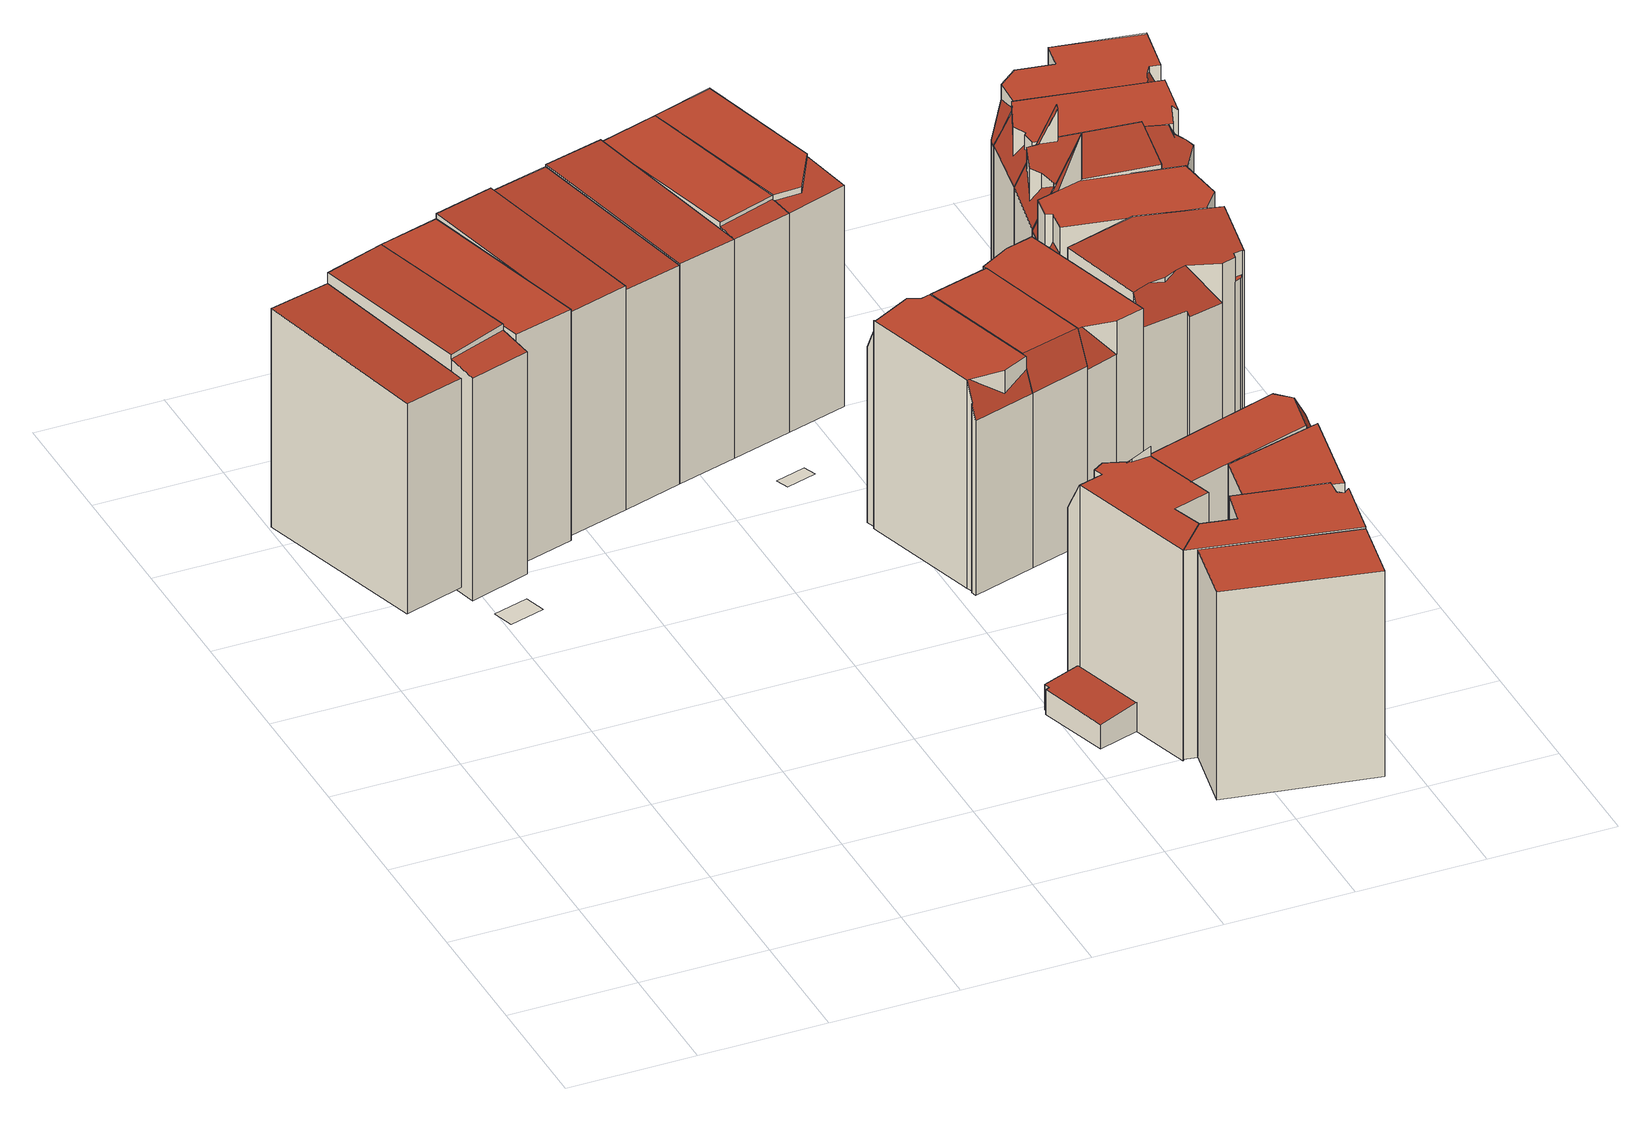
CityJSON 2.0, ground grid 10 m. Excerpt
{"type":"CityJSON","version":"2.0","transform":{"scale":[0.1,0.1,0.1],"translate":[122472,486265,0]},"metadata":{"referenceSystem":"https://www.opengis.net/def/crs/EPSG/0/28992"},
"CityObjects":{
"building1":{"type":"Building","attributes":{"aantal_verblijfsobjecten":5,"bouwjaar":1891,"gebruiksdoel":"woonfunctie","oppervlakte_max":59,"oppervlakte_min":53,"rdf_seealso":"http://bag.basisregistraties.overheid.nl/bag/id/pand/0363100012181267","rf_extrusion_mode":"standard","rf_force_lod11":false,"rf_h_ground":0.646,"rf_h_pc_98p":0,"rf_h_roof_50p":18.37,"rf_h_roof_70p":18.51,"rf_h_roof_max":18.77,"rf_h_roof_min":18.09,"rf_is_glass_roof":false,"rf_nodata_frac":0.0175,"rf_nodata_r":0,"rf_pc_select":"PREFERRED_AND_LATEST","rf_pc_year":0,"rf_pointcloud_unusable":false,"rf_pt_density":17.22,"rf_ridgelines":0,"rf_rmse_lod22":0.215,"rf_roof_planes":1,"rf_roof_type":"horizontal","rf_success":true,"rf_t_run":14,"rf_volume_lod22":1274.16,"status":"Pand in gebruik"},"children":["building1-1"]},
"building1-1":{"type":"BuildingPart","parents":["building1"],"geometry":[{"type":"Solid","lod":"2.2","boundaries":[[[[0,1,2,3]],[[4,1,0,5]],[[6,2,1,4]],[[5,0,3,7]],[[7,3,2,6]],[[7,6,4,5]]]],"semantics":{"surfaces":[{"type":"GroundSurface"},{"type":"WallSurface","on_footprint_edge":true},{"type":"RoofSurface","rf_azimuth":147.62,"rf_h_roof_50p":18.4,"rf_h_roof_70p":18.53,"rf_h_roof_max":18.76,"rf_h_roof_min":18.04,"rf_slope":2.77}],"values":[[0,1,1,1,1,2]]}}]},
"building2":{"type":"Building","attributes":{"aantal_verblijfsobjecten":0,"bouwjaar":2025,"rdf_seealso":"http://bag.basisregistraties.overheid.nl/bag/id/pand/0363100012255080","rf_extrusion_mode":"skip","rf_force_lod11":false,"rf_h_ground":0.226,"rf_h_pc_98p":0,"rf_is_glass_roof":false,"rf_nodata_frac":0.0435,"rf_nodata_r":0,"rf_pc_select":"PREFERRED_AND_LATEST","rf_pc_year":0,"rf_pointcloud_unusable":true,"rf_pt_density":14.55,"rf_roof_type":"unknown","rf_success":true,"rf_t_run":0,"status":"Pand in gebruik"},"geometry":[{"type":"MultiSurface","lod":"0","boundaries":[[[8,9,10,11]]]}]},
"building3":{"type":"Building","attributes":{"aantal_verblijfsobjecten":4,"bouwjaar":1884,"gebruiksdoel":"woonfunctie","oppervlakte_max":126,"oppervlakte_min":57,"rdf_seealso":"http://bag.basisregistraties.overheid.nl/bag/id/pand/0363100012181185","rf_extrusion_mode":"standard","rf_force_lod11":false,"rf_h_ground":0.208,"rf_h_pc_98p":0,"rf_h_roof_50p":19.59,"rf_h_roof_70p":19.69,"rf_h_roof_max":19.87,"rf_h_roof_min":18.99,"rf_is_glass_roof":false,"rf_nodata_frac":0.0833,"rf_nodata_r":0,"rf_pc_select":"_HIGHEST_YET_INSUFFICIENT_COVERAGE","rf_pc_year":0,"rf_pointcloud_unusable":false,"rf_pt_density":17.47,"rf_ridgelines":0,"rf_rmse_lod22":0.352,"rf_roof_planes":9,"rf_roof_type":"slanted","rf_success":true,"rf_t_run":13,"rf_volume_lod22":1501.81,"status":"Pand in gebruik"},"children":["building3-1"]},
"building3-1":{"type":"BuildingPart","parents":["building3"],"geometry":[{"type":"Solid","lod":"2.2","boundaries":[[[[12,13,14,15,16,17]],[[18,13,12,19,20]],[[20,19,21,22]],[[19,12,17,23]],[[24,14,13,18]],[[23,17,16,25]],[[22,21,15,14,24]],[[25,16,15,21]],[[22,24,18,20]],[[25,21,19,23]]]],"semantics":{"surfaces":[{"type":"GroundSurface"},{"type":"WallSurface","on_footprint_edge":true},{"type":"WallSurface","on_footprint_edge":false},{"type":"RoofSurface","rf_azimuth":242.6,"rf_h_roof_50p":19.62,"rf_h_roof_70p":19.67,"rf_h_roof_max":19.8,"rf_h_roof_min":19.45,"rf_slope":2.73},{"type":"RoofSurface","rf_azimuth":164.95,"rf_h_roof_50p":18.94,"rf_h_roof_70p":19.03,"rf_h_roof_max":19.62,"rf_h_roof_min":18.72,"rf_slope":9.79}],"values":[[0,1,2,1,1,1,1,1,3,4]]}}]},
"building4":{"type":"Building","attributes":{"aantal_verblijfsobjecten":4,"bouwjaar":1866,"gebruiksdoel":"woonfunctie","oppervlakte_max":108,"oppervlakte_min":58,"rdf_seealso":"http://bag.basisregistraties.overheid.nl/bag/id/pand/0363100012181186","rf_extrusion_mode":"standard","rf_force_lod11":false,"rf_h_ground":0.191,"rf_h_pc_98p":0,"rf_h_roof_50p":19.59,"rf_h_roof_70p":19.68,"rf_h_roof_max":19.89,"rf_h_roof_min":19.04,"rf_is_glass_roof":false,"rf_nodata_frac":0.0383,"rf_nodata_r":0,"rf_pc_select":"PREFERRED_AND_LATEST","rf_pc_year":0,"rf_pointcloud_unusable":false,"rf_pt_density":17.96,"rf_ridgelines":0,"rf_rmse_lod22":0.319,"rf_roof_planes":5,"rf_roof_type":"slanted","rf_success":true,"rf_t_run":14,"rf_volume_lod22":1389.34,"status":"Pand in gebruik"},"children":["building4-1"]},
"building4-1":{"type":"BuildingPart","parents":["building4"],"geometry":[{"type":"Solid","lod":"2.2","boundaries":[[[[14,26,27,28]],[[29,26,14,24]],[[30,27,26,29]],[[24,14,28,31]],[[31,28,27,30]],[[31,30,29,24]]]],"semantics":{"surfaces":[{"type":"GroundSurface"},{"type":"WallSurface","on_footprint_edge":true},{"type":"RoofSurface","rf_azimuth":142.4,"rf_h_roof_50p":19.62,"rf_h_roof_70p":19.69,"rf_h_roof_max":19.81,"rf_h_roof_min":19.41,"rf_slope":1.55}],"values":[[0,1,1,1,1,2]]}}]},
"building5":{"type":"Building","attributes":{"aantal_verblijfsobjecten":5,"bouwjaar":1887,"gebruiksdoel":"overige gebruiksfunctie,woonfunctie","oppervlakte_max":56,"oppervlakte_min":54,"rdf_seealso":"http://bag.basisregistraties.overheid.nl/bag/id/pand/0363100012181187","rf_extrusion_mode":"standard","rf_force_lod11":false,"rf_h_ground":0.613,"rf_h_pc_98p":0,"rf_h_roof_50p":19.75,"rf_h_roof_70p":19.85,"rf_h_roof_max":20.13,"rf_h_roof_min":19.03,"rf_is_glass_roof":false,"rf_nodata_frac":0.0383,"rf_nodata_r":0,"rf_pc_select":"PREFERRED_AND_LATEST","rf_pc_year":0,"rf_pointcloud_unusable":false,"rf_pt_density":18.42,"rf_ridgelines":0,"rf_rmse_lod22":0.46,"rf_roof_planes":3,"rf_roof_type":"slanted","rf_success":true,"rf_t_run":14,"rf_volume_lod22":1363.84,"status":"Pand in gebruik"},"children":["building5-1"]},
"building5-1":{"type":"BuildingPart","parents":["building5"],"geometry":[{"type":"Solid","lod":"2.2","boundaries":[[[[32,33,34,35]],[[36,33,32,37]],[[38,34,33,36]],[[37,32,35,39]],[[39,35,34,38]],[[39,38,36,37]]]],"semantics":{"surfaces":[{"type":"GroundSurface"},{"type":"WallSurface","on_footprint_edge":true},{"type":"RoofSurface","rf_azimuth":167.42,"rf_h_roof_50p":19.69,"rf_h_roof_70p":19.89,"rf_h_roof_max":20.2,"rf_h_roof_min":19.18,"rf_slope":4.06}],"values":[[0,1,1,1,1,2]]}}]},
"building6":{"type":"Building","attributes":{"aantal_verblijfsobjecten":4,"bouwjaar":1884,"gebruiksdoel":"woonfunctie","oppervlakte_max":111,"oppervlakte_min":52,"rdf_seealso":"http://bag.basisregistraties.overheid.nl/bag/id/pand/0363100012181188","rf_extrusion_mode":"standard","rf_force_lod11":false,"rf_h_ground":0.591,"rf_h_pc_98p":0,"rf_h_roof_50p":19.32,"rf_h_roof_70p":19.51,"rf_h_roof_max":19.83,"rf_h_roof_min":18.91,"rf_is_glass_roof":false,"rf_nodata_frac":0.0244,"rf_nodata_r":0,"rf_pc_select":"PREFERRED_AND_LATEST","rf_pc_year":0,"rf_pointcloud_unusable":false,"rf_pt_density":17.5,"rf_ridgelines":0,"rf_rmse_lod22":0.177,"rf_roof_planes":1,"rf_roof_type":"horizontal","rf_success":true,"rf_t_run":14,"rf_volume_lod22":1343.03,"status":"Pand in gebruik"},"children":["building6-1"]},
"building6-1":{"type":"BuildingPart","parents":["building6"],"geometry":[{"type":"Solid","lod":"2.2","boundaries":[[[[33,40,41,34]],[[42,40,33,43]],[[44,41,40,42]],[[43,33,34,45]],[[45,34,41,44]],[[45,44,42,43]]]],"semantics":{"surfaces":[{"type":"GroundSurface"},{"type":"WallSurface","on_footprint_edge":true},{"type":"RoofSurface","rf_azimuth":145.75,"rf_h_roof_50p":19.37,"rf_h_roof_70p":19.55,"rf_h_roof_max":19.89,"rf_h_roof_min":18.83,"rf_slope":4.06}],"values":[[0,1,1,1,1,2]]}}]},
"building7":{"type":"Building","attributes":{"aantal_verblijfsobjecten":0,"bouwjaar":1005,"rdf_seealso":"http://bag.basisregistraties.overheid.nl/bag/id/pand/0363100012181274","rf_extrusion_mode":"standard","rf_force_lod11":false,"rf_h_ground":1.13,"rf_h_pc_98p":0,"rf_h_roof_50p":3.31,"rf_h_roof_70p":3.37,"rf_h_roof_max":3.54,"rf_h_roof_min":3.16,"rf_is_glass_roof":false,"rf_nodata_frac":0.0482,"rf_nodata_r":0,"rf_pc_select":"PREFERRED_AND_LATEST","rf_pc_year":0,"rf_pointcloud_unusable":false,"rf_pt_density":10.03,"rf_ridgelines":0,"rf_rmse_lod22":0.0207,"rf_roof_planes":1,"rf_roof_type":"slanted","rf_success":true,"rf_t_run":6,"rf_volume_lod22":44.94,"status":"Pand in gebruik"},"children":["building7-1"]},
"building7-1":{"type":"BuildingPart","parents":["building7"],"geometry":[{"type":"Solid","lod":"2.2","boundaries":[[[[46,47,48,49,50,51]],[[52,46,51,53]],[[54,48,47,55]],[[56,49,48,54]],[[53,51,50,57]],[[57,50,49,56]],[[55,47,46,52]],[[55,52,53,57,56,54]]]],"semantics":{"surfaces":[{"type":"GroundSurface"},{"type":"WallSurface","on_footprint_edge":true},{"type":"RoofSurface","rf_azimuth":248.32,"rf_h_roof_50p":3.33,"rf_h_roof_70p":3.41,"rf_h_roof_max":3.54,"rf_h_roof_min":3.12,"rf_slope":6.23}],"values":[[0,1,1,1,1,1,1,2]]}}]},
"building8":{"type":"Building","attributes":{"aantal_verblijfsobjecten":5,"bouwjaar":1903,"gebruiksdoel":"overige gebruiksfunctie,woonfunctie","oppervlakte_max":124,"oppervlakte_min":54,"rdf_seealso":"http://bag.basisregistraties.overheid.nl/bag/id/pand/0363100012181189","rf_extrusion_mode":"standard","rf_force_lod11":false,"rf_h_ground":0.576,"rf_h_pc_98p":0,"rf_h_roof_50p":19.35,"rf_h_roof_70p":19.67,"rf_h_roof_max":20,"rf_h_roof_min":18.89,"rf_is_glass_roof":false,"rf_nodata_frac":0.0279,"rf_nodata_r":0,"rf_pc_select":"PREFERRED_AND_LATEST","rf_pc_year":0,"rf_pointcloud_unusable":false,"rf_pt_density":17.63,"rf_ridgelines":0,"rf_rmse_lod22":0.236,"rf_roof_planes":2,"rf_roof_type":"slanted","rf_success":true,"rf_t_run":14,"rf_volume_lod22":1348.65,"status":"Pand in gebruik"},"children":["building8-1"]},
"building8-1":{"type":"BuildingPart","parents":["building8"],"geometry":[{"type":"Solid","lod":"2.2","boundaries":[[[[40,58,59,41]],[[60,58,40,61]],[[62,59,58,60]],[[61,40,41,63]],[[63,41,59,62]],[[63,62,60,61]]]],"semantics":{"surfaces":[{"type":"GroundSurface"},{"type":"WallSurface","on_footprint_edge":true},{"type":"RoofSurface","rf_azimuth":157.49,"rf_h_roof_50p":19.43,"rf_h_roof_70p":19.64,"rf_h_roof_max":19.99,"rf_h_roof_min":18.87,"rf_slope":4.36}],"values":[[0,1,1,1,1,2]]}}]},
"building9":{"type":"Building","attributes":{"aantal_verblijfsobjecten":3,"bouwjaar":1891,"gebruiksdoel":"woonfunctie","oppervlakte_max":110,"oppervlakte_min":39,"rdf_seealso":"http://bag.basisregistraties.overheid.nl/bag/id/pand/0363100012181272","rf_extrusion_mode":"standard","rf_force_lod11":false,"rf_h_ground":1.13,"rf_h_pc_98p":0,"rf_h_roof_50p":18.59,"rf_h_roof_70p":18.62,"rf_h_roof_max":18.87,"rf_h_roof_min":16.62,"rf_is_glass_roof":false,"rf_nodata_frac":0.00433,"rf_nodata_r":0,"rf_pc_select":"PREFERRED_AND_LATEST","rf_pc_year":0,"rf_pointcloud_unusable":false,"rf_pt_density":17.06,"rf_ridgelines":0,"rf_rmse_lod22":1.13,"rf_roof_planes":3,"rf_roof_type":"slanted","rf_success":true,"rf_t_run":14,"rf_volume_lod22":1002.19,"status":"Pand in gebruik"},"children":["building9-1"]},
"building9-1":{"type":"BuildingPart","parents":["building9"],"geometry":[{"type":"Solid","lod":"2.2","boundaries":[[[[64,65,66,67,68,69,70,71,72,73]],[[74,73,72,75]],[[76,77,78]],[[79,80,78]],[[75,72,71,81]],[[81,71,70,82]],[[83,68,67,84]],[[84,67,66,85]],[[82,70,69,86]],[[86,69,68,83]],[[85,66,65,87]],[[77,76,88,89]],[[89,88,90]],[[80,79,91,92]],[[92,91,64,73,74]],[[87,65,64,91]],[[92,74,75,81,82,86,90,88,76,78,80]],[[87,91,79,78,77,89,90,86,83,84,85]]]],"semantics":{"surfaces":[{"type":"GroundSurface"},{"type":"WallSurface","on_footprint_edge":true},{"type":"WallSurface","on_footprint_edge":false},{"type":"RoofSurface","rf_azimuth":343.04,"rf_h_roof_50p":16.95,"rf_h_roof_70p":17.58,"rf_h_roof_max":18.6,"rf_h_roof_min":15.56,"rf_slope":62.24},{"type":"RoofSurface","rf_azimuth":279.64,"rf_h_roof_50p":18.61,"rf_h_roof_70p":18.62,"rf_h_roof_max":18.65,"rf_h_roof_min":18.57,"rf_slope":0.52}],"values":[[0,1,2,2,1,1,1,1,1,1,1,2,2,2,1,1,3,4]]}}]},
"building10":{"type":"Building","attributes":{"aantal_verblijfsobjecten":0,"bouwjaar":1005,"rdf_seealso":"http://bag.basisregistraties.overheid.nl/bag/id/pand/0363100012181199","rf_extrusion_mode":"skip","rf_force_lod11":false,"rf_h_ground":0.577,"rf_h_pc_98p":0,"rf_is_glass_roof":false,"rf_nodata_frac":0,"rf_nodata_r":0,"rf_pc_select":"PREFERRED_AND_LATEST","rf_pc_year":0,"rf_pointcloud_unusable":true,"rf_pt_density":12.36,"rf_roof_type":"unknown","rf_success":true,"rf_t_run":0,"status":"Pand in gebruik"},"geometry":[{"type":"MultiSurface","lod":"0","boundaries":[[[93,94,95,96]]]}]},
"building11":{"type":"Building","attributes":{"aantal_verblijfsobjecten":5,"bouwjaar":1888,"gebruiksdoel":"winkelfunctie,woonfunctie","oppervlakte_max":56,"oppervlakte_min":51,"rdf_seealso":"http://bag.basisregistraties.overheid.nl/bag/id/pand/0363100012181179","rf_extrusion_mode":"standard","rf_force_lod11":false,"rf_h_ground":0.573,"rf_h_pc_98p":0,"rf_h_roof_50p":19.57,"rf_h_roof_70p":19.59,"rf_h_roof_max":19.76,"rf_h_roof_min":18.88,"rf_is_glass_roof":false,"rf_nodata_frac":0.0279,"rf_nodata_r":0,"rf_pc_select":"PREFERRED_AND_LATEST","rf_pc_year":0,"rf_pointcloud_unusable":false,"rf_pt_density":18.47,"rf_ridgelines":0,"rf_rmse_lod22":0.293,"rf_roof_planes":4,"rf_roof_type":"slanted","rf_success":true,"rf_t_run":15,"rf_volume_lod22":1355.17,"status":"Pand in gebruik"},"children":["building11-1"]},
"building11-1":{"type":"BuildingPart","parents":["building11"],"geometry":[{"type":"Solid","lod":"2.2","boundaries":[[[[97,58,98,99,100,59]],[[101,58,97,102,103]],[[103,102,104,105]],[[106,100,99,104]],[[107,98,58,101]],[[105,104,99,98,107]],[[102,97,59,62]],[[62,59,100,106]],[[105,107,101,103]],[[62,106,104,102]]]],"semantics":{"surfaces":[{"type":"GroundSurface"},{"type":"WallSurface","on_footprint_edge":true},{"type":"WallSurface","on_footprint_edge":false},{"type":"RoofSurface","rf_azimuth":182.65,"rf_h_roof_50p":19.57,"rf_h_roof_70p":19.63,"rf_h_roof_max":19.74,"rf_h_roof_min":19.39,"rf_slope":1.49},{"type":"RoofSurface","rf_azimuth":163.6,"rf_h_roof_50p":18.98,"rf_h_roof_70p":19.03,"rf_h_roof_max":19.43,"rf_h_roof_min":18.87,"rf_slope":8.02}],"values":[[0,1,2,1,1,1,1,1,3,4]]}}]},
"building12":{"type":"Building","attributes":{"aantal_verblijfsobjecten":4,"bouwjaar":1895,"gebruiksdoel":"winkelfunctie,woonfunctie","oppervlakte_max":58,"oppervlakte_min":55,"rdf_seealso":"http://bag.basisregistraties.overheid.nl/bag/id/pand/0363100012181277","rf_extrusion_mode":"standard","rf_force_lod11":false,"rf_h_ground":1.34,"rf_h_pc_98p":0,"rf_h_roof_50p":18.49,"rf_h_roof_70p":18.52,"rf_h_roof_max":18.7,"rf_h_roof_min":18.37,"rf_is_glass_roof":false,"rf_nodata_frac":0.0637,"rf_nodata_r":0,"rf_pc_select":"_HIGHEST_YET_INSUFFICIENT_COVERAGE","rf_pc_year":0,"rf_pointcloud_unusable":false,"rf_pt_density":16.88,"rf_ridgelines":0,"rf_rmse_lod22":0.153,"rf_roof_planes":1,"rf_roof_type":"horizontal","rf_success":true,"rf_t_run":13,"rf_volume_lod22":1148.1,"status":"Pand in gebruik"},"children":["building12-1"]},
"building12-1":{"type":"BuildingPart","parents":["building12"],"geometry":[{"type":"Solid","lod":"2.2","boundaries":[[[[108,109,110,111]],[[112,109,108,113]],[[114,110,109,112]],[[113,108,111,115]],[[115,111,110,114]],[[115,114,112,113]]]],"semantics":{"surfaces":[{"type":"GroundSurface"},{"type":"WallSurface","on_footprint_edge":true},{"type":"RoofSurface","rf_azimuth":83.63,"rf_h_roof_50p":18.49,"rf_h_roof_70p":18.52,"rf_h_roof_max":18.55,"rf_h_roof_min":18.43,"rf_slope":0.527}],"values":[[0,1,1,1,1,2]]}}]},
"building13":{"type":"Building","attributes":{"aantal_verblijfsobjecten":4,"bouwjaar":1891,"gebruiksdoel":"overige gebruiksfunctie,woonfunctie","oppervlakte_max":106,"oppervlakte_min":47,"rdf_seealso":"http://bag.basisregistraties.overheid.nl/bag/id/pand/0363100012181264","rf_extrusion_mode":"standard","rf_force_lod11":false,"rf_h_ground":0.592,"rf_h_pc_98p":0,"rf_h_roof_50p":17.93,"rf_h_roof_70p":17.95,"rf_h_roof_max":18.13,"rf_h_roof_min":17.8,"rf_is_glass_roof":false,"rf_nodata_frac":0.0386,"rf_nodata_r":0,"rf_pc_select":"PREFERRED_AND_LATEST","rf_pc_year":0,"rf_pointcloud_unusable":false,"rf_pt_density":15.86,"rf_ridgelines":0,"rf_rmse_lod22":0.157,"rf_roof_planes":3,"rf_roof_type":"slanted","rf_success":true,"rf_t_run":26,"rf_volume_lod22":1027.09,"status":"Pand in gebruik"},"children":["building13-1"]},
"building13-1":{"type":"BuildingPart","parents":["building13"],"geometry":[{"type":"Solid","lod":"2.2","boundaries":[[[[116,117,118,119,120,121,122,123,124,125,126,127,128]],[[129,124,123,130]],[[130,123,122,131]],[[132,125,124,129]],[[133,134,121,120,135]],[[136,137,138]],[[137,136,139,140]],[[141,126,125,132]],[[142,143,144]],[[143,142,134,133]],[[131,122,121,134]],[[145,127,126,141]],[[146,116,128,139]],[[140,139,128,127,145]],[[147,119,118,148]],[[135,120,119,147]],[[148,118,117,149]],[[149,117,116,146]],[[131,134,142,144,141,132,129,130]],[[135,138,137,140,145,141,144,143,133]],[[149,146,139,136,138,135,147,148]]]],"semantics":{"surfaces":[{"type":"GroundSurface"},{"type":"WallSurface","on_footprint_edge":true},{"type":"WallSurface","on_footprint_edge":false},{"type":"RoofSurface","rf_azimuth":163.32,"rf_h_roof_50p":16.65,"rf_h_roof_70p":17.18,"rf_h_roof_max":18.38,"rf_h_roof_min":15.58,"rf_slope":70.26},{"type":"RoofSurface","rf_azimuth":215.32,"rf_h_roof_50p":17.92,"rf_h_roof_70p":17.93,"rf_h_roof_max":18.38,"rf_h_roof_min":17.9,"rf_slope":0.245},{"type":"RoofSurface","rf_azimuth":342.92,"rf_h_roof_50p":15.52,"rf_h_roof_70p":16.17,"rf_h_roof_max":17.94,"rf_h_roof_min":13.96,"rf_slope":68.25}],"values":[[0,1,1,1,1,2,2,1,2,2,1,1,1,1,1,1,1,1,3,4,5]]}}]},
"building14":{"type":"Building","attributes":{"aantal_verblijfsobjecten":5,"bouwjaar":1884,"gebruiksdoel":"woonfunctie","oppervlakte_max":67,"oppervlakte_min":38,"rdf_seealso":"http://bag.basisregistraties.overheid.nl/bag/id/pand/0363100012181278","rf_extrusion_mode":"standard","rf_force_lod11":false,"rf_h_ground":1.22,"rf_h_pc_98p":0,"rf_h_roof_50p":18.56,"rf_h_roof_70p":18.58,"rf_h_roof_max":18.88,"rf_h_roof_min":18.37,"rf_h_roof_ridge":19.53,"rf_is_glass_roof":false,"rf_nodata_frac":0.0169,"rf_nodata_r":0,"rf_pc_select":"PREFERRED_AND_LATEST","rf_pc_year":0,"rf_pointcloud_unusable":false,"rf_pt_density":16.45,"rf_ridgelines":1,"rf_rmse_lod22":0.349,"rf_roof_planes":4,"rf_roof_type":"slanted","rf_success":true,"rf_t_run":16,"rf_volume_lod22":1033.29,"status":"Pand in gebruik"},"children":["building14-1"]},
"building14-1":{"type":"BuildingPart","parents":["building14"],"geometry":[{"type":"Solid","lod":"2.2","boundaries":[[[[150,151,152,153,154,155,156,157]],[[158,153,152,84]],[[159,154,153,158]],[[83,151,150,160]],[[84,152,151,83]],[[161,155,154,159]],[[162,156,155,161]],[[163,157,156,162]],[[160,150,157,163,164]],[[165,166,167]],[[164,163,166,165]],[[166,163,162,161,167]],[[164,165,167,161,159,158,84,83,160]]]],"semantics":{"surfaces":[{"type":"GroundSurface"},{"type":"WallSurface","on_footprint_edge":true},{"type":"WallSurface","on_footprint_edge":false},{"type":"RoofSurface","rf_azimuth":97.98,"rf_h_roof_50p":16.58,"rf_h_roof_70p":17.49,"rf_h_roof_max":17.64,"rf_h_roof_min":16.43,"rf_slope":64.95},{"type":"RoofSurface","rf_azimuth":161.76,"rf_h_roof_50p":18.57,"rf_h_roof_70p":18.59,"rf_h_roof_max":18.64,"rf_h_roof_min":18.48,"rf_slope":1.12}],"values":[[0,1,1,1,1,1,1,1,1,2,2,3,4]]}}]},
"building15":{"type":"Building","attributes":{"aantal_verblijfsobjecten":4,"bouwjaar":1891,"gebruiksdoel":"woonfunctie","oppervlakte_max":115,"oppervlakte_min":54,"rdf_seealso":"http://bag.basisregistraties.overheid.nl/bag/id/pand/0363100012181180","rf_extrusion_mode":"standard","rf_force_lod11":false,"rf_h_ground":0.584,"rf_h_pc_98p":0,"rf_h_roof_50p":19.6,"rf_h_roof_70p":19.66,"rf_h_roof_max":19.9,"rf_h_roof_min":18.93,"rf_h_roof_ridge":20.28,"rf_is_glass_roof":false,"rf_nodata_frac":0.0209,"rf_nodata_r":0,"rf_pc_select":"PREFERRED_AND_LATEST","rf_pc_year":0,"rf_pointcloud_unusable":false,"rf_pt_density":18.11,"rf_ridgelines":1,"rf_rmse_lod22":0.354,"rf_roof_planes":7,"rf_roof_type":"slanted","rf_success":true,"rf_t_run":16,"rf_volume_lod22":1358.29,"status":"Pand in gebruik"},"children":["building15-1"]},
"building15-1":{"type":"BuildingPart","parents":["building15"],"geometry":[{"type":"Solid","lod":"2.2","boundaries":[[[[100,168,98,169,170,171]],[[172,169,98,107]],[[173,174,170,169,172]],[[175,176,177,178]],[[178,177,174,173]],[[106,100,171,179]],[[107,98,168,176,175]],[[179,171,170,174]],[[176,168,100,106]],[[107,175,178,173,172]],[[176,106,179,174,177]]]],"semantics":{"surfaces":[{"type":"GroundSurface"},{"type":"WallSurface","on_footprint_edge":true},{"type":"WallSurface","on_footprint_edge":false},{"type":"RoofSurface","rf_azimuth":221.54,"rf_h_roof_50p":19.63,"rf_h_roof_70p":19.66,"rf_h_roof_max":19.76,"rf_h_roof_min":19.49,"rf_slope":1.44},{"type":"RoofSurface","rf_azimuth":177,"rf_h_roof_50p":19.08,"rf_h_roof_70p":19.2,"rf_h_roof_max":19.62,"rf_h_roof_min":18.9,"rf_slope":7}],"values":[[0,1,1,2,2,1,1,1,1,3,4]]}}]},
"building16":{"type":"Building","attributes":{"aantal_verblijfsobjecten":4,"bouwjaar":1891,"gebruiksdoel":"winkelfunctie,woonfunctie","oppervlakte_max":102,"oppervlakte_min":49,"rdf_seealso":"http://bag.basisregistraties.overheid.nl/bag/id/pand/0363100012181270","rf_extrusion_mode":"standard","rf_force_lod11":false,"rf_h_ground":0.556,"rf_h_pc_98p":0,"rf_h_roof_50p":17.91,"rf_h_roof_70p":17.95,"rf_h_roof_max":18.08,"rf_h_roof_min":17.74,"rf_is_glass_roof":false,"rf_nodata_frac":0.0081,"rf_nodata_r":0,"rf_pc_select":"PREFERRED_AND_LATEST","rf_pc_year":0,"rf_pointcloud_unusable":false,"rf_pt_density":17.49,"rf_ridgelines":0,"rf_rmse_lod22":0.196,"rf_roof_planes":4,"rf_roof_type":"slanted","rf_success":true,"rf_t_run":14,"rf_volume_lod22":1052.23,"status":"Pand in gebruik"},"children":["building16-1"]},
"building16-1":{"type":"BuildingPart","parents":["building16"],"geometry":[{"type":"Solid","lod":"2.2","boundaries":[[[[119,180,181,182,183,122,184,185]],[[186,180,119,187]],[[188,181,180,186]],[[189,185,184,190]],[[187,119,185,189]],[[190,184,122,131]],[[131,122,183,191]],[[191,183,182,192]],[[192,182,181,188]],[[192,190,131,191]],[[189,188,186,187]],[[188,189,190,192]]]],"semantics":{"surfaces":[{"type":"GroundSurface"},{"type":"WallSurface","on_footprint_edge":true},{"type":"RoofSurface","rf_azimuth":163.9,"rf_h_roof_50p":17.07,"rf_h_roof_70p":17.61,"rf_h_roof_max":18.64,"rf_h_roof_min":15.68,"rf_slope":68.55},{"type":"RoofSurface","rf_azimuth":343.37,"rf_h_roof_50p":15.67,"rf_h_roof_70p":16.36,"rf_h_roof_max":17.96,"rf_h_roof_min":13.77,"rf_slope":67},{"type":"RoofSurface","rf_azimuth":110.46,"rf_h_roof_50p":17.91,"rf_h_roof_70p":17.93,"rf_h_roof_max":18.64,"rf_h_roof_min":17.86,"rf_slope":0.612}],"values":[[0,1,1,1,1,1,1,1,1,2,3,4]]}}]},
"building17":{"type":"Building","attributes":{"aantal_verblijfsobjecten":5,"bouwjaar":1891,"gebruiksdoel":"winkelfunctie,woonfunctie","oppervlakte_max":65,"oppervlakte_min":39,"rdf_seealso":"http://bag.basisregistraties.overheid.nl/bag/id/pand/0363100012181275","rf_extrusion_mode":"standard","rf_force_lod11":false,"rf_h_ground":1.22,"rf_h_pc_98p":0,"rf_h_roof_50p":18.5,"rf_h_roof_70p":18.58,"rf_h_roof_max":18.84,"rf_h_roof_min":16.43,"rf_is_glass_roof":false,"rf_nodata_frac":0.0066,"rf_nodata_r":0,"rf_pc_select":"PREFERRED_AND_LATEST","rf_pc_year":0,"rf_pointcloud_unusable":false,"rf_pt_density":17.48,"rf_ridgelines":0,"rf_rmse_lod22":0.496,"rf_roof_planes":6,"rf_roof_type":"slanted","rf_success":true,"rf_t_run":24,"rf_volume_lod22":1293.97,"status":"Pand in gebruik"},"children":["building17-1"]},
"building17-1":{"type":"BuildingPart","parents":["building17"],"geometry":[{"type":"Solid","lod":"2.2","boundaries":[[[[193,194,195,196,197,198,199,200,201,202,203,204,205,206]],[[207,208,209]],[[208,202,201,210]],[[211,200,199,212]],[[213,196,195,214]],[[215,216,217]],[[218,197,196,213]],[[219,194,193,220]],[[214,195,194,219]],[[221,206,205,222]],[[223,204,203,224]],[[222,205,204,223]],[[210,201,200,211]],[[224,203,202,208,207]],[[220,193,206,221]],[[212,199,198,216,215]],[[216,198,197,218]],[[224,207,209,222,223]],[[225,220,221,222,209]],[[212,215,217,225,209,208,210,211]],[[216,218,213,214,219,220,225,217]]]],"semantics":{"surfaces":[{"type":"GroundSurface"},{"type":"WallSurface","on_footprint_edge":false},{"type":"WallSurface","on_footprint_edge":true},{"type":"RoofSurface","rf_azimuth":100.68,"rf_h_roof_50p":17.35,"rf_h_roof_70p":17.94,"rf_h_roof_max":18.98,"rf_h_roof_min":16.12,"rf_slope":64.61},{"type":"RoofSurface","rf_azimuth":350.99,"rf_h_roof_50p":18.55,"rf_h_roof_70p":18.58,"rf_h_roof_max":18.98,"rf_h_roof_min":18.46,"rf_slope":1.69},{"type":"RoofSurface","rf_azimuth":41.84,"rf_h_roof_50p":17.15,"rf_h_roof_70p":17.63,"rf_h_roof_max":18.49,"rf_h_roof_min":16.17,"rf_slope":63.04},{"type":"RoofSurface","rf_azimuth":342.43,"rf_h_roof_50p":16.94,"rf_h_roof_70p":17.45,"rf_h_roof_max":18.51,"rf_h_roof_min":15.59,"rf_slope":59.25}],"values":[[0,1,2,2,2,1,2,2,2,2,2,2,2,2,2,2,2,3,4,5,6]]}}]},
"building18":{"type":"Building","attributes":{"aantal_verblijfsobjecten":4,"bouwjaar":1905,"gebruiksdoel":"bijeenkomstfunctie,woonfunctie","oppervlakte_max":49,"oppervlakte_min":30,"rdf_seealso":"http://bag.basisregistraties.overheid.nl/bag/id/pand/0363100012181273","rf_extrusion_mode":"standard","rf_force_lod11":false,"rf_h_ground":1.27,"rf_h_pc_98p":0,"rf_h_roof_50p":18.44,"rf_h_roof_70p":18.49,"rf_h_roof_max":18.67,"rf_h_roof_min":18.35,"rf_is_glass_roof":false,"rf_nodata_frac":0.0629,"rf_nodata_r":0,"rf_pc_select":"_HIGHEST_YET_INSUFFICIENT_COVERAGE","rf_pc_year":0,"rf_pointcloud_unusable":false,"rf_pt_density":17.12,"rf_ridgelines":0,"rf_rmse_lod22":0.421,"rf_roof_planes":2,"rf_roof_type":"slanted","rf_success":true,"rf_t_run":8,"rf_volume_lod22":749.39,"status":"Pand in gebruik"},"children":["building18-1"]},
"building18-1":{"type":"BuildingPart","parents":["building18"],"geometry":[{"type":"Solid","lod":"2.2","boundaries":[[[[226,227,228,229]],[[230,227,226,231]],[[232,228,227,230]],[[231,226,229,233]],[[233,229,228,232]],[[233,232,230,231]]]],"semantics":{"surfaces":[{"type":"GroundSurface"},{"type":"WallSurface","on_footprint_edge":true},{"type":"RoofSurface","rf_azimuth":94.01,"rf_h_roof_50p":18.46,"rf_h_roof_70p":18.52,"rf_h_roof_max":18.63,"rf_h_roof_min":18.32,"rf_slope":2.21}],"values":[[0,1,1,1,1,2]]}}]},
"building19":{"type":"Building","attributes":{"aantal_verblijfsobjecten":5,"bouwjaar":1891,"gebruiksdoel":"industriefunctie,woonfunctie","oppervlakte_max":90,"oppervlakte_min":43,"rdf_seealso":"http://bag.basisregistraties.overheid.nl/bag/id/pand/0363100012181271","rf_extrusion_mode":"standard","rf_force_lod11":false,"rf_h_ground":0.718,"rf_h_pc_98p":0,"rf_h_roof_50p":17.84,"rf_h_roof_70p":17.87,"rf_h_roof_max":18.04,"rf_h_roof_min":17.7,"rf_is_glass_roof":false,"rf_nodata_frac":0,"rf_nodata_r":0,"rf_pc_select":"PREFERRED_AND_LATEST","rf_pc_year":0,"rf_pointcloud_unusable":false,"rf_pt_density":17.36,"rf_ridgelines":0,"rf_rmse_lod22":0.215,"rf_roof_planes":3,"rf_roof_type":"slanted","rf_success":true,"rf_t_run":15,"rf_volume_lod22":1046.8,"status":"Pand in gebruik"},"children":["building19-1"]},
"building19-1":{"type":"BuildingPart","parents":["building19"],"geometry":[{"type":"Solid","lod":"2.2","boundaries":[[[[234,235,236,237,238,239,240,241]],[[242,239,238,243]],[[244,242,245,246]],[[243,238,237,247]],[[248,249,250]],[[249,248,241,240,251]],[[252,234,241,248]],[[251,240,239,242,244]],[[253,235,234,252]],[[254,255,236,235,253]],[[247,237,236,255]],[[246,245,255,254]],[[253,252,248,250]],[[255,245,242,243,247]],[[246,254,253,250,249,251,244]]]],"semantics":{"surfaces":[{"type":"GroundSurface"},{"type":"WallSurface","on_footprint_edge":true},{"type":"WallSurface","on_footprint_edge":false},{"type":"RoofSurface","rf_azimuth":164.16,"rf_h_roof_50p":16.31,"rf_h_roof_70p":16.69,"rf_h_roof_max":18.01,"rf_h_roof_min":15.56,"rf_slope":70.03},{"type":"RoofSurface","rf_azimuth":343.69,"rf_h_roof_50p":14.58,"rf_h_roof_70p":15.19,"rf_h_roof_max":17.9,"rf_h_roof_min":13.73,"rf_slope":67},{"type":"RoofSurface","rf_azimuth":108.76,"rf_h_roof_50p":17.84,"rf_h_roof_70p":17.85,"rf_h_roof_max":17.9,"rf_h_roof_min":17.77,"rf_slope":0.702}],"values":[[0,1,2,1,2,1,1,1,1,1,1,2,3,4,5]]}}]},
"building20":{"type":"Building","attributes":{"aantal_verblijfsobjecten":4,"bouwjaar":1891,"gebruiksdoel":"winkelfunctie,woonfunctie","oppervlakte_max":57,"oppervlakte_min":29,"rdf_seealso":"http://bag.basisregistraties.overheid.nl/bag/id/pand/0363100012181191","rf_extrusion_mode":"standard","rf_force_lod11":false,"rf_h_ground":1.25,"rf_h_pc_98p":0,"rf_h_roof_50p":18.67,"rf_h_roof_70p":18.75,"rf_h_roof_max":19.13,"rf_h_roof_min":16.63,"rf_is_glass_roof":false,"rf_nodata_frac":0,"rf_nodata_r":0,"rf_pc_select":"PREFERRED_AND_LATEST","rf_pc_year":0,"rf_pointcloud_unusable":false,"rf_pt_density":18.11,"rf_ridgelines":0,"rf_rmse_lod22":0.33,"rf_roof_planes":4,"rf_roof_type":"slanted","rf_success":true,"rf_t_run":21,"rf_volume_lod22":1360.99,"status":"Pand in gebruik"},"children":["building20-1"]},
"building20-1":{"type":"BuildingPart","parents":["building20"],"geometry":[{"type":"Solid","lod":"2.2","boundaries":[[[[256,257,258,259,260,261,262,263,264,265,266,267,268,269]],[[270,264,263,271]],[[272,260,259,273]],[[273,259,258,274]],[[275,265,264,270]],[[276,275,277,278]],[[279,280,266,265,275,276]],[[281,262,261,282]],[[271,263,262,281]],[[283,267,266,280]],[[284,268,267,283]],[[278,277,282,285]],[[286,257,256,287]],[[287,256,269,288]],[[280,279,289]],[[285,282,261,260,272]],[[274,258,257,286]],[[290,291,292]],[[291,290,293]],[[288,269,268,284]],[[282,277,275,270,271,281]],[[293,290,292,289,279,276,278,285,272,273,274,286,287]],[[288,284,283,280,289,292,291,293,287]]]],"semantics":{"surfaces":[{"type":"GroundSurface"},{"type":"WallSurface","on_footprint_edge":true},{"type":"WallSurface","on_footprint_edge":false},{"type":"RoofSurface","rf_azimuth":171.81,"rf_h_roof_50p":16.5,"rf_h_roof_70p":16.5,"rf_h_roof_max":16.51,"rf_h_roof_min":16.49,"rf_slope":1.46},{"type":"RoofSurface","rf_azimuth":149.28,"rf_h_roof_50p":18.73,"rf_h_roof_70p":18.79,"rf_h_roof_max":19.34,"rf_h_roof_min":18.51,"rf_slope":2.6},{"type":"RoofSurface","rf_azimuth":161.77,"rf_h_roof_50p":17.52,"rf_h_roof_70p":18.24,"rf_h_roof_max":19.34,"rf_h_roof_min":16.02,"rf_slope":66.93}],"values":[[0,1,1,1,1,2,1,1,1,1,1,2,1,1,2,1,1,2,2,1,3,4,5]]}}]},
"building21":{"type":"Building","attributes":{"aantal_verblijfsobjecten":6,"bouwjaar":1889,"gebruiksdoel":"bijeenkomstfunctie,woonfunctie","oppervlakte_max":106,"oppervlakte_min":17,"rdf_seealso":"http://bag.basisregistraties.overheid.nl/bag/id/pand/0363100012181190","rf_extrusion_mode":"standard","rf_force_lod11":false,"rf_h_ground":0.732,"rf_h_pc_98p":0,"rf_h_roof_50p":18.8,"rf_h_roof_70p":18.84,"rf_h_roof_max":19.06,"rf_h_roof_min":18.64,"rf_is_glass_roof":false,"rf_nodata_frac":0,"rf_nodata_r":0,"rf_pc_select":"PREFERRED_AND_LATEST","rf_pc_year":0,"rf_pointcloud_unusable":false,"rf_pt_density":17.19,"rf_ridgelines":0,"rf_rmse_lod22":0.217,"rf_roof_planes":4,"rf_roof_type":"slanted","rf_success":true,"rf_t_run":12,"rf_volume_lod22":1180.97,"status":"Pand in gebruik"},"children":["building21-1"]},
"building21-1":{"type":"BuildingPart","parents":["building21"],"geometry":[{"type":"Solid","lod":"2.2","boundaries":[[[[294,295,296,297,298,299,300,301,302,303]],[[304,298,297,305]],[[306,304,307,308]],[[309,302,301,310]],[[311,303,302,309]],[[312,294,303,311]],[[313,314,296,295,315,316]],[[317,318,299,298,304,306]],[[319,310,301,300,320]],[[318,317,321]],[[310,319,321]],[[320,300,299,318]],[[305,297,296,314]],[[308,307,314,313]],[[322,323,309]],[[316,315,323,322]],[[315,295,294,312]],[[320,318,321,319]],[[314,307,304,305]],[[316,322,309,310,321,317,306,308,313]],[[315,312,311,309,323]]]],"semantics":{"surfaces":[{"type":"GroundSurface"},{"type":"WallSurface","on_footprint_edge":true},{"type":"WallSurface","on_footprint_edge":false},{"type":"RoofSurface","rf_azimuth":281.48,"rf_h_roof_50p":18.24,"rf_h_roof_70p":19.28,"rf_h_roof_max":21.15,"rf_h_roof_min":15.95,"rf_slope":64.76},{"type":"RoofSurface","rf_azimuth":278.5,"rf_h_roof_50p":15.57,"rf_h_roof_70p":18.79,"rf_h_roof_max":18.8,"rf_h_roof_min":15.27,"rf_slope":63.92},{"type":"RoofSurface","rf_azimuth":350.92,"rf_h_roof_50p":18.8,"rf_h_roof_70p":18.8,"rf_h_roof_max":20.32,"rf_h_roof_min":18.77,"rf_slope":0.411},{"type":"RoofSurface","rf_azimuth":99.87,"rf_h_roof_50p":17.62,"rf_h_roof_70p":18.8,"rf_h_roof_max":18.82,"rf_h_roof_min":15.93,"rf_slope":63.7}],"values":[[0,1,2,1,1,1,1,1,1,2,2,1,1,2,2,2,1,3,4,5,6]]}}]},
"building22":{"type":"Building","attributes":{"aantal_verblijfsobjecten":4,"bouwjaar":1885,"gebruiksdoel":"woonfunctie","oppervlakte_max":115,"oppervlakte_min":52,"rdf_seealso":"http://bag.basisregistraties.overheid.nl/bag/id/pand/0363100012181192","rf_extrusion_mode":"standard","rf_force_lod11":false,"rf_h_ground":0.727,"rf_h_pc_98p":0,"rf_h_roof_50p":18.99,"rf_h_roof_70p":19.04,"rf_h_roof_max":19.47,"rf_h_roof_min":18.63,"rf_h_roof_ridge":18.65,"rf_is_glass_roof":false,"rf_nodata_frac":0,"rf_nodata_r":0,"rf_pc_select":"PREFERRED_AND_LATEST","rf_pc_year":0,"rf_pointcloud_unusable":false,"rf_pt_density":18.1,"rf_ridgelines":1,"rf_rmse_lod22":0.497,"rf_roof_planes":9,"rf_roof_type":"slanted","rf_success":true,"rf_t_run":22,"rf_volume_lod22":1186.2,"status":"Pand in gebruik"},"children":["building22-1"]},
"building22-1":{"type":"BuildingPart","parents":["building22"],"geometry":[{"type":"Solid","lod":"2.2","boundaries":[[[[324,303,325,326,327,300,328,329,330,331]],[[332,324,331,333]],[[334,300,327,335]],[[336,326,325,337]],[[338,339,337]],[[337,325,303,340]],[[341,336,342,343]],[[344,345,346]],[[333,331,330,342]],[[343,342,330,329,347]],[[348,349,350]],[[351,352,350]],[[352,351,353,354]],[[355,356,335,357]],[[357,335,327,326,336,341]],[[339,338,345,344]],[[340,303,324,332]],[[358,347,329,328,359]],[[360,361,356,355]],[[349,348,347,358]],[[359,328,300,334]],[[354,353,361,360]],[[339,344,346,333,342,336,337]],[[340,332,333,346,345,338,337]],[[354,360,355,357,341,343,347,348,350,352]],[[361,353,351,350,349,358,359,334,335,356]]]],"semantics":{"surfaces":[{"type":"GroundSurface"},{"type":"WallSurface","on_footprint_edge":true},{"type":"WallSurface","on_footprint_edge":false},{"type":"RoofSurface","rf_azimuth":104.2,"rf_h_roof_50p":18.73,"rf_h_roof_70p":18.78,"rf_h_roof_max":19.27,"rf_h_roof_min":18.57,"rf_slope":5.58},{"type":"RoofSurface","rf_azimuth":100.74,"rf_h_roof_50p":17.74,"rf_h_roof_70p":18.59,"rf_h_roof_max":19.02,"rf_h_roof_min":15.84,"rf_slope":65.45},{"type":"RoofSurface","rf_azimuth":263.91,"rf_h_roof_50p":19.03,"rf_h_roof_70p":19.12,"rf_h_roof_max":19.27,"rf_h_roof_min":18.78,"rf_slope":3.16},{"type":"RoofSurface","rf_azimuth":280.24,"rf_h_roof_50p":16.46,"rf_h_roof_70p":18.78,"rf_h_roof_max":21.13,"rf_h_roof_min":14.88,"rf_slope":64.36}],"values":[[0,1,1,1,2,1,2,2,1,1,2,2,2,2,1,2,1,1,2,2,1,2,3,4,5,6]]}}]},
"building23":{"type":"Building","attributes":{"aantal_verblijfsobjecten":4,"bouwjaar":1888,"gebruiksdoel":"overige gebruiksfunctie,woonfunctie","oppervlakte_max":110,"oppervlakte_min":53,"rdf_seealso":"http://bag.basisregistraties.overheid.nl/bag/id/pand/0363100012181193","rf_extrusion_mode":"standard","rf_force_lod11":false,"rf_h_ground":0.741,"rf_h_pc_98p":0,"rf_h_roof_50p":18.77,"rf_h_roof_70p":18.8,"rf_h_roof_max":18.97,"rf_h_roof_min":18.66,"rf_h_roof_ridge":16.05,"rf_is_glass_roof":false,"rf_nodata_frac":0.00755,"rf_nodata_r":0,"rf_pc_select":"PREFERRED_AND_LATEST","rf_pc_year":0,"rf_pointcloud_unusable":false,"rf_pt_density":17.13,"rf_ridgelines":2,"rf_rmse_lod22":0.338,"rf_roof_planes":5,"rf_roof_type":"slanted","rf_success":true,"rf_t_run":18,"rf_volume_lod22":1176.26,"status":"Pand in gebruik"},"children":["building23-1"]},
"building23-1":{"type":"BuildingPart","parents":["building23"],"geometry":[{"type":"Solid","lod":"2.2","boundaries":[[[[328,362,363,364,365,324,366,367]],[[368,369,365,364,370]],[[332,324,365,369]],[[371,372,373,374]],[[372,366,324,332]],[[374,373,369,368]],[[370,364,363,375,376]],[[375,363,362,377]],[[359,328,367,378]],[[379,380,378,381]],[[381,378,367,366,372,371]],[[382,383,380,379]],[[384,385,383,382]],[[377,362,328,359]],[[376,375,385,384]],[[369,373,372,332]],[[376,384,382,379,381,371,374,368,370]],[[385,375,377,359,378,380,383]]]],"semantics":{"surfaces":[{"type":"GroundSurface"},{"type":"WallSurface","on_footprint_edge":true},{"type":"WallSurface","on_footprint_edge":false},{"type":"RoofSurface","rf_azimuth":100.68,"rf_h_roof_50p":17.07,"rf_h_roof_70p":18.77,"rf_h_roof_max":18.78,"rf_h_roof_min":16.01,"rf_slope":64.99},{"type":"RoofSurface","rf_azimuth":4.68,"rf_h_roof_50p":18.77,"rf_h_roof_70p":18.77,"rf_h_roof_max":18.78,"rf_h_roof_min":18.75,"rf_slope":0.277},{"type":"RoofSurface","rf_azimuth":280.38,"rf_h_roof_50p":16.35,"rf_h_roof_70p":18.75,"rf_h_roof_max":18.78,"rf_h_roof_min":14.84,"rf_slope":64.73}],"values":[[0,1,1,2,1,2,1,1,1,2,1,2,2,1,2,3,4,5]]}}]},
"building24":{"type":"Building","attributes":{"aantal_verblijfsobjecten":4,"bouwjaar":1856,"gebruiksdoel":"bijeenkomstfunctie,woonfunctie","oppervlakte_max":53,"oppervlakte_min":38,"rdf_seealso":"http://bag.basisregistraties.overheid.nl/bag/id/pand/0363100012181194","rf_extrusion_mode":"standard","rf_force_lod11":false,"rf_h_ground":0.767,"rf_h_pc_98p":0,"rf_h_roof_50p":18.8,"rf_h_roof_70p":18.85,"rf_h_roof_max":19.12,"rf_h_roof_min":18.66,"rf_h_roof_ridge":19.62,"rf_is_glass_roof":false,"rf_nodata_frac":0.00862,"rf_nodata_r":0,"rf_pc_select":"PREFERRED_AND_LATEST","rf_pc_year":0,"rf_pointcloud_unusable":false,"rf_pt_density":16.99,"rf_ridgelines":1,"rf_rmse_lod22":0.531,"rf_roof_planes":6,"rf_roof_type":"slanted","rf_success":true,"rf_t_run":11,"rf_volume_lod22":1028.97,"status":"Pand in gebruik"},"children":["building24-1"]},
"building24-1":{"type":"BuildingPart","parents":["building24"],"geometry":[{"type":"Solid","lod":"2.2","boundaries":[[[[386,387,388,389,390,391,392,393,394,395,396]],[[397,395,394,398]],[[399,396,395,397]],[[398,394,393,400,401]],[[401,400,402,403]],[[404,391,390,402]],[[405,392,391,404]],[[400,393,392,405]],[[406,386,396,399]],[[407,389,388,408]],[[403,402,390,389,407]],[[409,410,411]],[[408,388,387,412]],[[410,409,412,413]],[[413,412,387,386,406]],[[400,405,404,402]],[[412,409,411,407,408]],[[413,406,399,397,398,401,403,407,411,410]]]],"semantics":{"surfaces":[{"type":"GroundSurface"},{"type":"WallSurface","on_footprint_edge":true},{"type":"WallSurface","on_footprint_edge":false},{"type":"RoofSurface","rf_azimuth":280.09,"rf_h_roof_50p":16.59,"rf_h_roof_70p":17.34,"rf_h_roof_max":17.96,"rf_h_roof_min":15.21,"rf_slope":67.15},{"type":"RoofSurface","rf_azimuth":111.72,"rf_h_roof_50p":17.68,"rf_h_roof_70p":18.13,"rf_h_roof_max":19.25,"rf_h_roof_min":16.12,"rf_slope":67.45},{"type":"RoofSurface","rf_azimuth":239.73,"rf_h_roof_50p":18.82,"rf_h_roof_70p":18.84,"rf_h_roof_max":19.25,"rf_h_roof_min":18.77,"rf_slope":0.495}],"values":[[0,1,1,1,2,1,1,1,1,1,1,2,1,2,1,3,4,5]]}}]}
},
"vertices":[
[0,619,6],[49,633,6],[89,496,6],[41,481,6],[49,633,187],[0,619,188],[89,496,180],[41,481,181],
[99,462,2],[104,445,2],[132,453,2],[127,470,2],
[86,506,2],[49,633,2],[96,647,2],[133,523,2],[140,498,2],[92,483,2],[49,633,196],[86,506,191],[86,506,194],[133,523,192],[133,523,197],[92,483,187],[96,647,198],[140,498,187],
[144,661,2],[185,524,2],[137,510,2],[144,661,198],[185,524,194],[137,510,195],
[144,661,6],[192,675,6],[233,538,6],[185,524,6],[192,675,202],[144,661,202],[233,538,192],[185,524,192],
[240,689,6],[280,552,6],[240,689,198],[192,675,199],[280,552,188],[233,538,189],
[407,123,11],[390,178,11],[393,179,11],[392,184,11],[421,192,11],[439,133,11],[407,123,31],[439,133,35],[393,179,32],[390,178,32],[392,184,32],[421,192,35],
[288,703,6],[328,566,6],[288,703,199],[240,689,200],[328,566,188],[280,552,189],
[481,203,11],[499,145,11],[469,136,11],[477,112,11],[453,86,11],[421,190,11],[418,202,11],[418,203,11],[421,204,11],[476,219,11],[476,219,162],[421,204,160],[447,209,165],[447,209,186],[464,203,186],[466,202,186],[466,202,188],[418,203,160],[418,202,162],[453,86,186],[477,112,186],[469,136,186],[421,190,186],[499,145,186],[438,203,172],[438,203,186],[441,196,186],[481,203,186],[481,203,194],
[347,518,6],[371,525,6],[367,535,6],[343,528,6],
[324,581,6],[336,718,6],[371,597,6],[376,580,6],[288,703,197],[324,581,191],[324,581,194],[371,597,191],[371,597,194],[376,580,188],[336,718,197],
[463,84,13],[581,62,13],[571,8,13],[453,29,13],[581,62,184],[463,84,185],[571,8,184],[453,29,186],
[379,455,6],[424,469,6],[423,472,6],[425,473,6],[429,460,6],[458,362,6],[460,356,6],[410,341,6],[409,345,6],[410,346,6],[408,351,6],[380,446,6],[382,446,6],[409,345,163],[410,341,151],[460,356,151],[410,346,163],[458,362,179],[458,362,168],[429,460,179],[412,462,161],[412,462,179],[422,458,179],[382,446,176],[382,446,179],[408,351,179],[437,352,160],[437,352,179],[410,352,179],[380,446,179],[379,455,152],[425,473,144],[423,472,144],[424,469,152],
[581,62,12],[453,86,12],[477,112,12],[504,107,12],[510,135,12],[581,122,12],[592,120,12],[590,111,12],[504,107,186],[510,135,186],[581,62,185],[581,122,186],[592,120,163],[590,111,164],[590,111,185],[585,107,185],[585,107,175],[580,110,186],
[371,596,6],[384,732,6],[413,632,6],[424,594,6],[384,732,198],[413,632,196],[413,632,194],[371,596,195],[371,596,190],[393,597,190],[393,597,195],[424,594,190],
[474,487,6],[478,474,6],[505,380,6],[508,370,6],[457,366,6],[429,459,6],[474,487,145],[425,473,145],[478,474,179],[429,459,180],[457,366,179],[508,370,152],[505,380,179],
[480,206,12],[476,219,12],[553,243,12],[553,244,12],[590,256,12],[590,254,12],[592,255,12],[611,237,12],[611,235,12],[613,235,12],[606,197,12],[605,197,12],[595,194,12],[493,162,12],[613,235,165],[613,235,164],[602,230,185],[611,235,166],[611,237,164],[592,255,163],[553,244,160],[553,243,162],[590,254,166],[590,254,163],[591,250,171],[590,256,160],[476,219,161],[480,206,185],[493,162,186],[595,194,186],[605,197,167],[606,197,165],[591,241,185],
[526,172,13],[605,197,13],[591,120,13],[519,133,13],[605,197,183],[526,172,186],[591,120,184],[519,133,186],
[508,370,7],[505,380,7],[477,477,7],[474,487,7],[522,502,7],[523,497,7],[557,385,7],[534,378,7],[523,497,155],[522,502,144],[523,497,179],[501,491,154],[501,491,179],[474,487,144],[534,378,150],[534,378,178],[509,381,178],[557,385,178],[508,370,149],[505,380,178],[477,477,179],[477,477,170],
[554,395,12],[534,461,12],[591,478,12],[655,466,12],[646,412,12],[645,413,12],[644,413,12],[644,411,12],[642,409,12],[637,407,12],[626,404,12],[597,395,12],[596,397,12],[556,385,12],[642,409,165],[644,411,165],[646,412,185],[655,466,187],[591,478,189],[637,407,165],[637,407,185],[638,412,165],[638,412,185],[626,404,185],[626,404,152],[644,413,165],[645,413,165],[597,395,154],[596,397,158],[645,413,185],[534,461,189],[554,395,186],[556,385,162],[601,411,186],[582,403,186],[582,403,182],[592,408,186],[569,401,186],
[654,466,7],[643,468,7],[540,487,7],[534,488,7],[537,506,7],[540,525,7],[543,541,7],[578,535,7],[651,522,7],[663,520,7],[537,506,154],[534,488,152],[537,506,188],[542,504,165],[542,504,188],[651,522,188],[578,535,188],[663,520,162],[654,466,163],[540,487,188],[540,487,166],[643,468,184],[643,468,188],[540,525,188],[540,525,153],[578,535,227],[543,541,152],[558,530,188],[656,484,188],[656,484,165],
[673,573,7],[652,522,7],[634,525,7],[558,538,7],[553,594,7],[583,589,7],[643,578,7],[662,575,7],[673,573,162],[662,575,187],[543,541,153],[558,538,185],[634,525,188],[652,522,186],[668,546,163],[668,546,186],[663,520,161],[634,525,192],[643,578,189],[643,578,193],[666,554,186],[666,554,169],[660,565,187],[583,589,190],[582,585,189],[582,585,216],[569,587,189],[560,588,170],[560,588,188],[551,563,161],[551,563,188],[559,540,188],[559,540,185],[558,538,188],[583,589,217],[553,594,153],[556,554,188],[556,554,176],
[562,648,7],[574,645,7],[682,626,7],[675,588,7],[665,574,7],[566,592,7],[675,588,188],[675,588,162],[682,626,188],[665,574,188],[665,574,179],[673,595,170],[673,595,188],[574,645,178],[574,645,188],[562,648,153],[566,592,181],[565,603,188],[565,603,176],[566,592,188],[567,605,188],[567,605,179],[562,615,188],[562,615,164],
[694,683,8],[687,644,8],[683,626,8],[670,628,8],[575,645,8],[562,648,8],[564,657,8],[576,667,8],[592,680,8],[621,675,8],[625,696,8],[621,675,188],[592,680,188],[625,696,188],[576,667,176],[576,667,188],[575,645,182],[575,645,188],[562,648,151],[564,657,151],[694,683,189],[670,628,188],[683,626,157],[679,646,183],[679,646,188],[674,638,188],[687,644,166],[687,644,188]
]}
